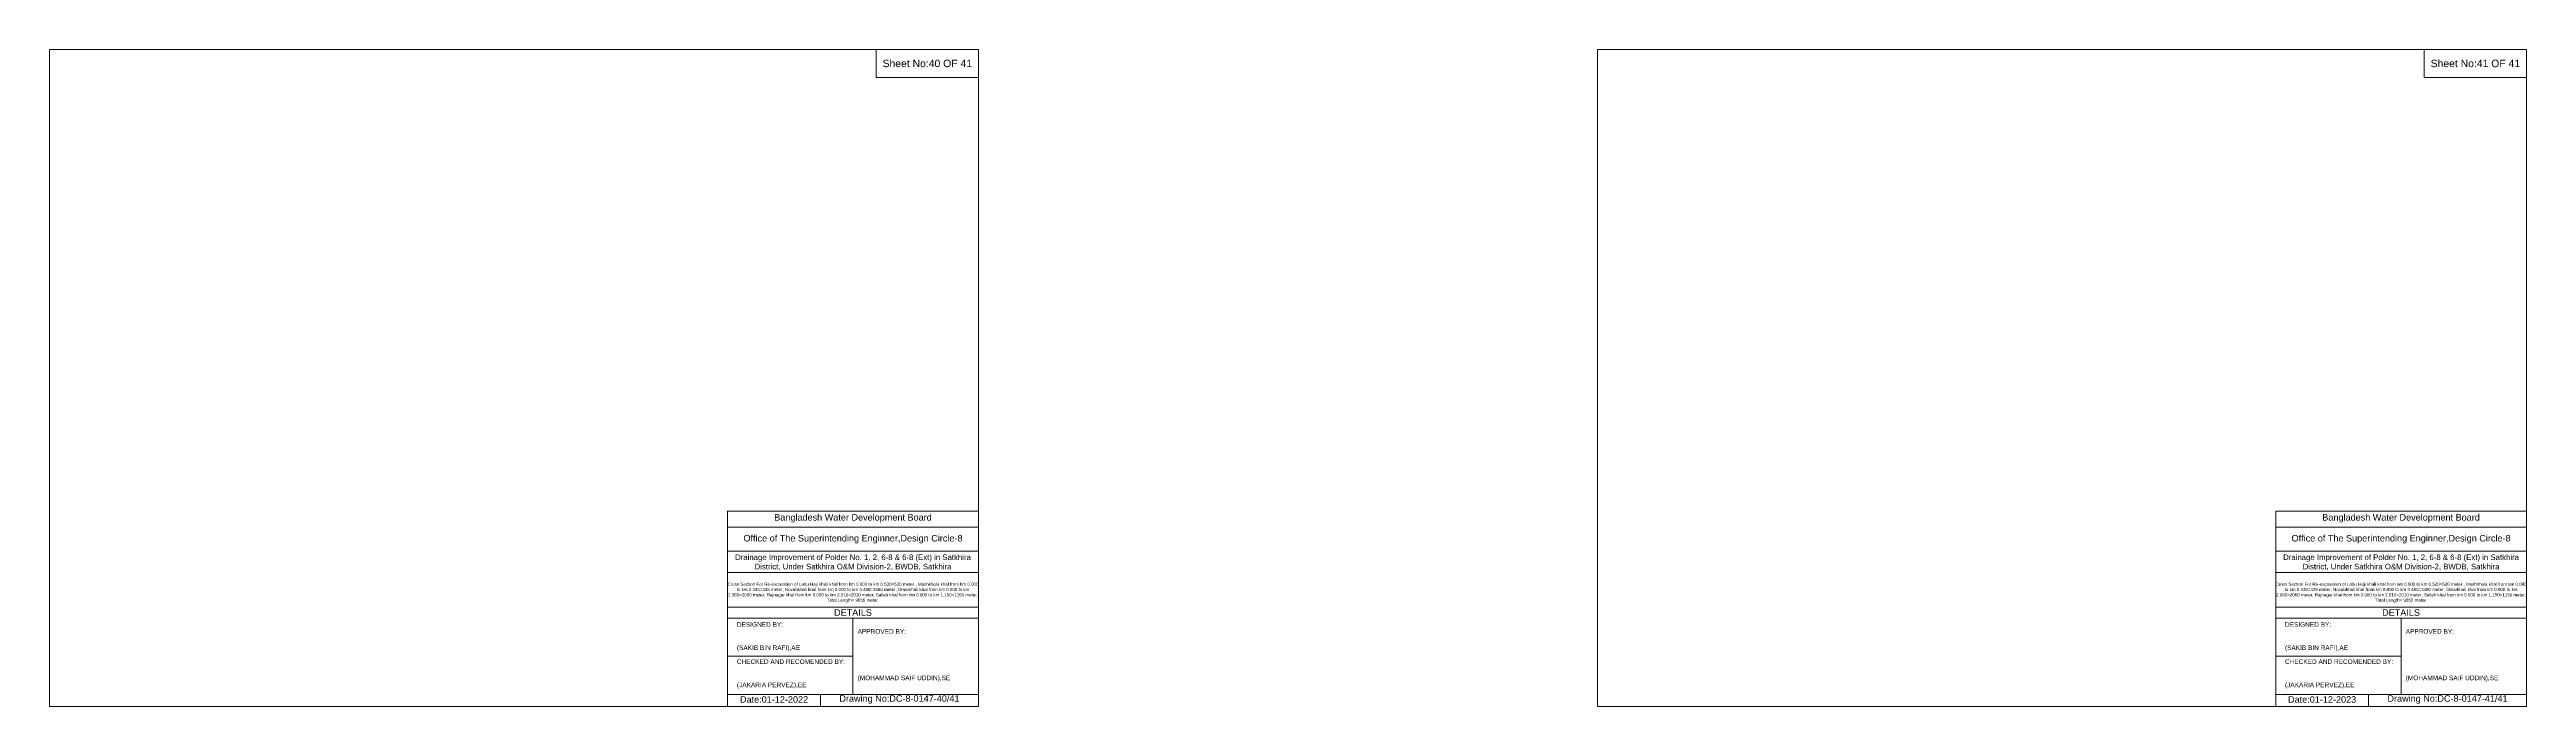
# Model space of a CAD drawing. Header units: inches. Extents: x 93000 to 506000, y -4242 to 0.
# Drawn here: x 490000 to 506000, y -4242 to 0 of the extents above; entities that cross this region are included whole.
import ezdxf

# ---------------------------------------------------------------- set-up
doc = ezdxf.new("R2010")
doc.units = ezdxf.units.IN
doc.header["$LTSCALE"] = 7
doc.header["$MEASUREMENT"] = 0
doc.layers.add('Cross section Data Border', color=7, linetype='Continuous', lineweight=9)
doc.styles.get("Standard").update_dxf_attribs({"font": 'arial.ttf'})

msp = doc.modelspace()

# ---------------------------------------------------------------- linework, layer by layer
at = {"layer": 'Cross section Data Border'}
for points in [[(490000, 0), (496000, 0), (496000, -4242), (490000, -4242)], [(495340, 0), (496000, 0), (496000, -180), (495340, -180)], [(500000, 0), (506000, 0), (506000, -4242), (500000, -4242)], [(505340, 0), (506000, 0), (506000, -180), (505340, -180)]]:
    msp.add_lwpolyline(points, close=True, dxfattribs=at)
for points in [[(494380, -4242), (494380, -2982), (496000, -2982)], [(504380, -4242), (504380, -2982), (506000, -2982)], [(494380, -3084), (496000, -3084)], [(504380, -3084), (506000, -3084)], [(494380, -3240), (496000, -3240)], [(504380, -3240), (506000, -3240)], [(494380, -3378), (496000, -3378)], [(504380, -3378), (506000, -3378)], [(494380, -3600), (496000, -3600)], [(494380, -3672), (496000, -3672)], [(495190, -3672), (495190, -4164)], [(504380, -3600), (506000, -3600)], [(504380, -3672), (506000, -3672)], [(505190, -3672), (505190, -4164)], [(494380, -3918), (495190, -3918)], [(504380, -3918), (505190, -3918)], [(494380, -4164), (496000, -4164)], [(494980, -4164), (494980, -4242)], [(504380, -4164), (506000, -4164)], [(504980, -4164), (504980, -4242)]]:
    msp.add_lwpolyline(points, dxfattribs=at)

# ---------------------------------------------------------------- texts
at = {"layer": 'Cross section Data Border', "attachment_point": 5}
for s, insert, char_height in [('Sheet No:40 OF 41', (495670, -90), 48), ('Sheet No:41 OF 41', (505670, -90), 48), ('Bangladesh Water Development Board', (495190, -3027), 42), ('Bangladesh Water Development Board', (505190, -3027), 42), ('Office of The Superintending Enginner,Design Circle-8', (495190, -3162), 42), ('Office of The Superintending Enginner,Design Circle-8', (505190, -3162), 42)]:
    msp.add_mtext(s, dxfattribs=dict(at, insert=insert, char_height=char_height))
at = {"layer": 'Cross section Data Border'}
for s, insert, char_height, width, attachment_point in [('Drainage Improvement of Polder No. 1, 2, 6-8 & 6-8 (Ext) in Satkhira District, Under Satkhira O&M Division-2, BWDB, Satkhira', (495190, -3312), 36, 1680, 5), ('Drainage Improvement of Polder No. 1, 2, 6-8 & 6-8 (Ext) in Satkhira District, Under Satkhira O&M Division-2, BWDB, Satkhira', (505190, -3312), 36, 1680, 5), ('Cross Section For Re-excavation of Labu Haji khali khal from km 0.000 to km 0.520=520 meter , Mashkhola khal from km 0.000 to km 0.435=435 meter, Novabkhali khal from km 0.000 to km 3.480=3480 meter, Omarkhali khal from km 0.000 to km 2.060=2060 meter, Rajnagar khal from km 0.000 to km 2.010=2010 meter, Sallah khal from km 0.000 to km 1.150=1150 meter, Total Length= 9655 meter. ', (495190, -3507), 20.561, 1620, 5), ('Cross Section For Re-excavation of Labu Haji khali khal from km 0.000 to km 0.520=520 meter , Mashkhola khal from km 0.000 to km 0.435=435 meter, Novabkhali khal from km 0.000 to km 3.480=3480 meter, Omarkhali khal from km 0.000 to km 2.060=2060 meter, Rajnagar khal from km 0.000 to km 2.010=2010 meter, Sallah khal from km 0.000 to km 1.150=1150 meter, Total Length= 9655 meter. ', (505190, -3507), 20.561, 1620, 5), ('DETAILS', (495190, -3636), 42, 1680, 5), ('DETAILS', (505190, -3636), 42, 1680, 5), ('DESIGNED BY:^J^J^J(SAKIB BIN RAFI),AE', (494440, -3792), 30, 840, 4), ('APPROVED BY:^J^J^J^J^J^J(MOHAMMAD SAIF UDDIN),SE', (495220, -3912), 30, 840, 4), ('DESIGNED BY:^J^J^J(SAKIB BIN RAFI),AE', (504440, -3792), 30, 840, 4), ('APPROVED BY:^J^J^J^J^J^J(MOHAMMAD SAIF UDDIN),SE', (505220, -3912), 30, 840, 4), ('CHECKED AND RECOMENDED BY:^J^J^J(JAKARIA PERVEZ),EE', (494440, -4032), 30, 840, 4), ('CHECKED AND RECOMENDED BY:^J^J^J(JAKARIA PERVEZ),EE', (504440, -4032), 30, 840, 4), ('Date:01-12-2022', (494680, -4197), 42, 840, 5), ('Drawing No:DC-8-0147-40/41', (495490, -4197), 42, 1320, 5), ('Date:01-12-2023', (504680, -4197), 42, 840, 5), ('Drawing No:DC-8-0147-41/41', (505490, -4197), 42, 1320, 5)]:
    msp.add_mtext(s, dxfattribs=dict(at, insert=insert, char_height=char_height, width=width, attachment_point=attachment_point))

doc.saveas('drawing.dxf')
